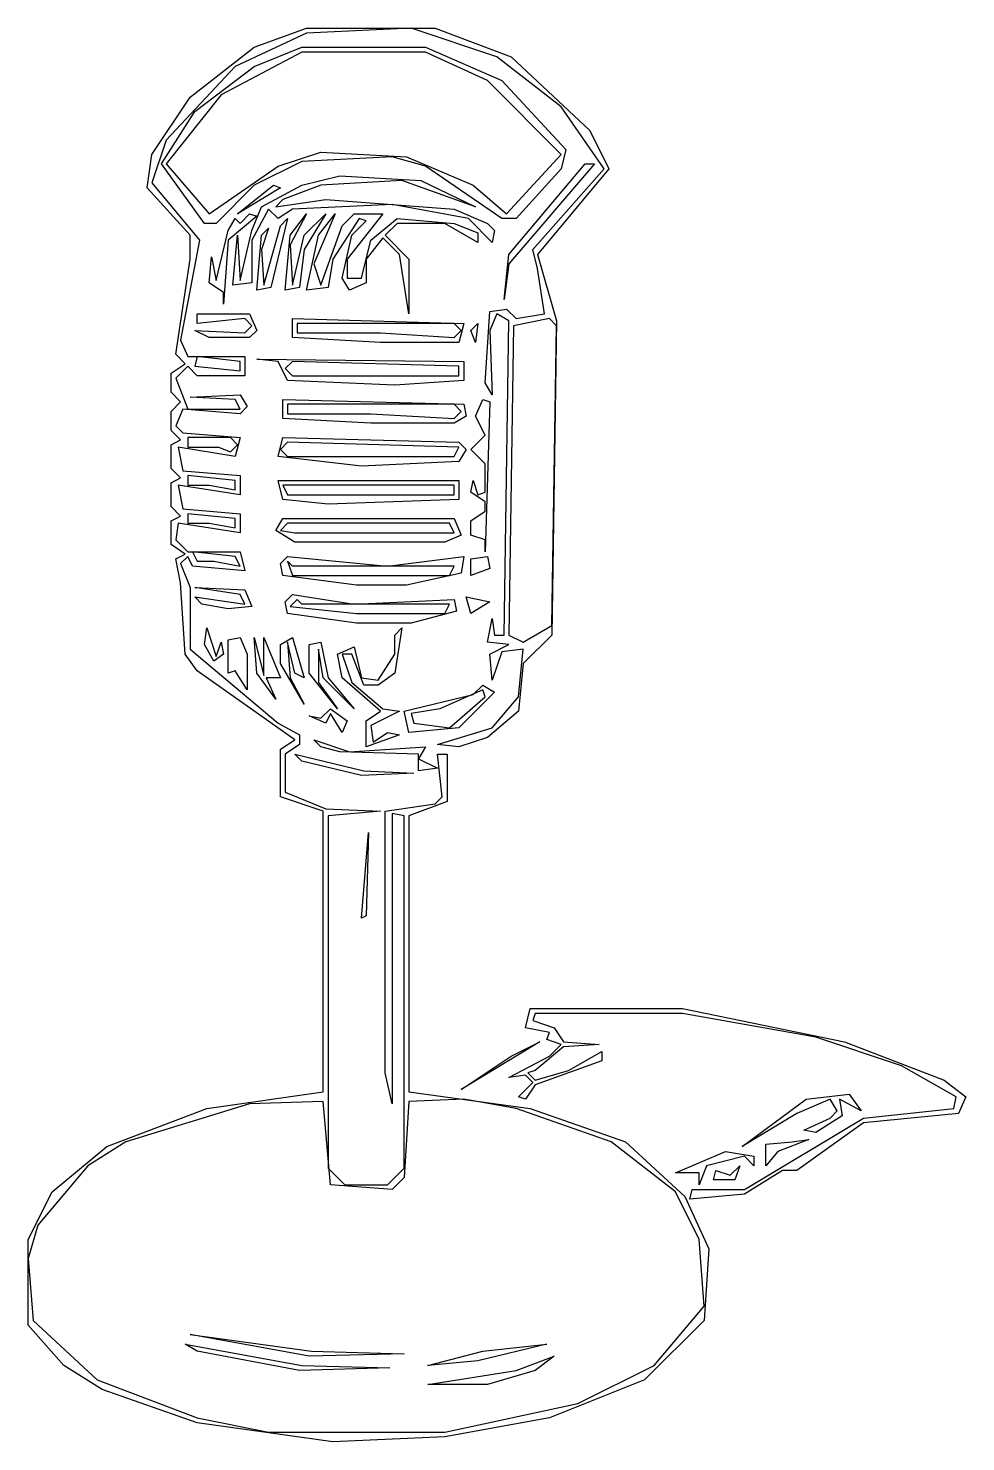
# Model space of a CAD drawing. Extents: x 1.09 to 3.83, y 0.12 to 4.24.
import ezdxf

# ---------------------------------------------------------------- set-up
doc = ezdxf.new("R2010")
doc.units = 0

msp = doc.modelspace()

# ---------------------------------------------------------------- linework, layer by layer
at = {"color": 7}
for points in [[(1.9792, 0.1181), (1.5833, 0.1736), (1.3056, 0.2708), (1.1944, 0.3403), (1.0903, 0.4583), (1.0903, 0.7083), (1.1597, 0.8472), (1.3194, 0.9792), (1.6111, 1.0903), (1.9514, 1.1389), (1.9514, 1.9583), (1.8264, 2), (1.8264, 2.1389), (1.8681, 2.1667), (1.5833, 2.3681), (1.5486, 2.4167), (1.5347, 2.625), (1.5208, 2.6944), (1.5486, 2.7083), (1.5069, 2.7361), (1.5069, 2.8056), (1.5347, 2.8194), (1.5069, 2.8472), (1.5069, 2.9167), (1.5347, 2.9306), (1.5069, 2.9583), (1.5069, 3.0278), (1.5347, 3.0417), (1.5069, 3.0694), (1.5069, 3.125), (1.5347, 3.1528), (1.5069, 3.1806), (1.5069, 3.2361), (1.5486, 3.2639), (1.5208, 3.2917), (1.5625, 3.5694), (1.5625, 3.6389), (1.4375, 3.7778), (1.4514, 3.875), (1.5625, 4.0417), (1.75, 4.1875), (1.9028, 4.2431), (2.2778, 4.2431), (2.5, 4.1597), (2.7292, 3.9444), (2.7847, 3.8333), (2.5764, 3.5833), (2.6319, 3.3889), (2.6181, 2.4722), (2.5347, 2.3889), (2.5208, 2.25), (2.4306, 2.1736), (2.3472, 2.1458), (2.2847, 2.1528), (2.4444, 2.2014), (2.5208, 2.2917), (2.5347, 2.4306), (2.4722, 2.4236), (2.4444, 2.3403), (2.4375, 2.4167), (2.4931, 2.4444), (2.4306, 2.4514), (2.4444, 2.5208), (2.4514, 2.4722), (2.4792, 2.4722), (2.4931, 3.3889), (2.4583, 3.4097), (2.4375, 3.3611), (2.4444, 3.1736), (2.4236, 3.2083), (2.4375, 3.4167), (2.4861, 3.4236), (2.5139, 3.3958), (2.5972, 3.4097), (2.5764, 3.5417), (2.5625, 3.5972), (2.7708, 3.8333), (2.6458, 4.0139), (2.4583, 4.1597), (2.2083, 4.2431), (1.9028, 4.2292), (1.6944, 4.1319), (1.4931, 3.9167), (1.4514, 3.7917), (1.5903, 3.625), (1.5347, 3.3333), (1.5556, 3.2847), (1.7222, 3.2847), (1.7222, 3.2292), (1.5833, 3.2292), (1.5556, 3.2569), (1.5208, 3.2222), (1.5556, 3.1319), (1.7083, 3.1319), (1.6944, 3.1597), (1.5625, 3.1667), (1.7083, 3.1736), (1.7292, 3.1389), (1.7083, 3.1181), (1.5417, 3.1319), (1.5208, 3.0833), (1.5417, 3.0625), (1.7083, 3.0486), (1.6944, 2.9931), (1.5278, 3.0208), (1.5417, 2.9514), (1.7083, 2.9375), (1.7083, 2.8819), (1.5278, 2.9097), (1.5417, 2.8403), (1.7083, 2.8264), (1.7083, 2.7708), (1.5278, 2.7986), (1.5208, 2.75), (1.5556, 2.7153), (1.7083, 2.7153), (1.7222, 2.6597), (1.5694, 2.6736), (1.5556, 2.7014), (1.5347, 2.6806), (1.5625, 2.6111), (1.5625, 2.4306), (1.8194, 2.2153), (1.8819, 2.1806), (1.8819, 2.1528), (1.8403, 2.125), (1.8403, 2.0139), (1.9583, 1.9653), (2.1181, 1.9583), (1.9653, 1.9444), (1.9653, 0.9167), (2.0139, 0.8681), (2.1389, 0.8681), (2.1875, 0.9167), (2.1875, 1.9444), (2.1528, 1.9514), (2.1528, 1.1042), (2.1319, 1.1944), (2.1319, 1.9583), (2.2778, 1.9792), (2.2986, 2), (2.2847, 2.125), (2.3125, 2.125), (2.3125, 1.9861), (2.2014, 1.9444), (2.2014, 1.1389), (2.5556, 1.0903), (2.8333, 0.9931), (3.0069, 0.8333), (3.0764, 0.6806), (3.0625, 0.4722), (2.8889, 0.2986), (2.6111, 0.1875), (2.3056, 0.1319), (1.9792, 0.1181)], [(1.6042, 3.6736), (1.4792, 3.8472), (1.5764, 4), (1.75, 4.1319), (1.8889, 4.1875), (2.25, 4.1875), (2.4722, 4.0903), (2.6597, 3.8889), (2.6458, 3.8333), (2.5139, 3.6875), (2.4722, 3.6875), (2.25, 3.8403), (2.1528, 3.8681), (1.8889, 3.8542), (1.75, 3.7847), (1.6389, 3.6736), (1.6042, 3.6736)], [(1.6181, 3.7014), (1.8194, 3.8403), (1.9444, 3.8819), (2.1944, 3.8681), (2.3889, 3.7847), (2.4861, 3.7014), (2.6458, 3.875), (2.4306, 4.0903), (2.25, 4.1736), (1.8889, 4.1736), (1.6528, 4.0486), (1.4931, 3.8472), (1.6181, 3.7014)], [(2.4792, 3.4514), (2.4931, 3.5833), (2.7153, 3.8472), (2.7431, 3.8472), (2.4931, 3.5556), (2.4792, 3.4514)], [(1.6875, 3.4931), (1.7014, 3.6389), (1.7083, 3.5069), (1.7431, 3.6528), (1.7708, 3.7222), (1.8889, 3.7847), (2, 3.8125), (2.2361, 3.7986), (2.3958, 3.7222), (2.1806, 3.7986), (1.9444, 3.7847), (1.8333, 3.7431), (1.8125, 3.7222), (1.9583, 3.7431), (2.3333, 3.7153), (2.4306, 3.6736), (2.4514, 3.6528), (2.4444, 3.6181), (2.375, 3.6875), (2.1528, 3.7292), (1.8611, 3.7153), (1.8194, 3.6875), (1.7917, 3.7153), (1.7431, 3.625), (1.7431, 3.5), (1.6875, 3.4931)], [(1.7014, 3.7014), (1.8056, 3.7847), (1.8264, 3.7778), (1.7014, 3.7014)], [(1.6597, 3.4375), (1.6597, 3.4722), (1.6181, 3.5), (1.625, 3.5764), (1.6389, 3.5069), (1.6736, 3.6528), (1.6944, 3.6875), (1.7083, 3.6736), (1.7361, 3.7014), (1.7569, 3.6944), (1.6736, 3.625), (1.6597, 3.4375)], [(1.7569, 3.4792), (1.7708, 3.6389), (1.7917, 3.6597), (1.7708, 3.5972), (1.7778, 3.4931), (1.8264, 3.6667), (1.8472, 3.6875), (1.7986, 3.4861), (1.7569, 3.4792)], [(1.8403, 3.4792), (1.8542, 3.6389), (1.9028, 3.7014), (1.8542, 3.6111), (1.8611, 3.4931), (1.8958, 3.6389), (1.9583, 3.7014), (1.8958, 3.5972), (1.8819, 3.4861), (1.8403, 3.4792)], [(2.2014, 3.4097), (2.1736, 3.5833), (2.125, 3.6319), (2.0764, 3.5694), (2.0764, 3.5), (2.0278, 3.4792), (2.0069, 3.5139), (2.0347, 3.6389), (2.0764, 3.6806), (2.0556, 3.6875), (1.9792, 3.5694), (1.9653, 3.4861), (1.9028, 3.4792), (1.9375, 3.6389), (1.9861, 3.7014), (1.9236, 3.5556), (1.9444, 3.4931), (2.0069, 3.6667), (2.0417, 3.7014), (2.125, 3.7014), (2.0208, 3.5694), (2.0208, 3.5139), (2.0625, 3.5139), (2.0903, 3.625), (2.1667, 3.6875), (2.3333, 3.6736), (2.4028, 3.6458), (2.4028, 3.6181), (2.3056, 3.6736), (2.1667, 3.6736), (2.1319, 3.6389), (2.2014, 3.5694), (2.2014, 3.4097)], [(1.6181, 3.3403), (1.5764, 3.3611), (1.7222, 3.3542), (1.7431, 3.375), (1.7222, 3.3958), (1.5833, 3.3819), (1.5833, 3.4097), (1.7361, 3.4097), (1.7569, 3.3611), (1.7361, 3.3403), (1.6181, 3.3403)], [(2.1181, 3.3264), (1.8611, 3.3403), (1.8611, 3.3958), (2.3611, 3.3819), (2.3472, 3.3264), (2.1181, 3.3264)], [(2.5347, 2.4514), (2.6181, 2.5), (2.6319, 3.375), (2.6111, 3.3958), (2.5069, 3.375), (2.4931, 2.4722), (2.5347, 2.4514)], [(2.1181, 3.3542), (2.3333, 3.3403), (2.3542, 3.3611), (2.3333, 3.3819), (1.875, 3.3819), (1.875, 3.3542), (2.1181, 3.3542)], [(2.3958, 3.3264), (2.3819, 3.3611), (2.4028, 3.3819), (2.3958, 3.3264)], [(1.5764, 3.2569), (1.7083, 3.2431), (1.7083, 3.2708), (1.5833, 3.2847), (1.5764, 3.2569)], [(2.1597, 3.2014), (1.8472, 3.2153), (1.8194, 3.2708), (1.7569, 3.2778), (2.3611, 3.2708), (2.3611, 3.2153), (2.1597, 3.2014)], [(2.1597, 3.2292), (2.3472, 3.2292), (2.3472, 3.2569), (1.8611, 3.2708), (1.8403, 3.25), (1.8611, 3.2292), (2.1597, 3.2292)], [(2.0903, 3.0903), (1.8333, 3.1042), (1.8333, 3.1597), (2.3611, 3.1458), (2.3681, 3.1111), (2.3333, 3.0903), (2.0903, 3.0903)], [(2.0903, 3.1181), (2.3333, 3.1042), (2.3542, 3.125), (2.3333, 3.1458), (1.8472, 3.1458), (1.8472, 3.1181), (2.0903, 3.1181)], [(2.4236, 2.7153), (2.4236, 2.75), (2.3819, 2.7639), (2.3819, 2.8056), (2.4236, 2.8333), (2.4236, 2.8611), (2.3819, 2.8889), (2.3889, 2.9236), (2.4028, 2.8819), (2.4236, 2.8889), (2.4236, 2.9722), (2.3819, 3.0139), (2.4236, 3.0556), (2.3958, 3.1111), (2.4167, 3.1597), (2.4375, 3.1528), (2.4236, 2.7153)], [(1.6458, 3.0208), (1.6806, 3.0069), (1.7014, 3.0278), (1.6806, 3.0486), (1.5556, 3.0486), (1.5556, 3.0208), (1.6458, 3.0208)], [(2.0625, 2.9653), (1.8194, 2.9931), (1.8333, 3.0486), (2.3472, 3.0347), (2.3681, 3.0139), (2.3472, 2.9792), (2.0625, 2.9653)], [(2.0625, 2.9931), (2.3333, 2.9931), (2.3472, 3.0208), (1.8472, 3.0347), (1.8264, 3.0139), (1.8472, 2.9931), (2.0625, 2.9931)], [(1.6181, 2.9097), (1.6944, 2.8958), (1.6944, 2.9236), (1.5556, 2.9375), (1.5556, 2.9097), (1.6181, 2.9097)], [(1.9653, 2.8542), (1.8333, 2.8681), (1.8194, 2.9236), (2.3472, 2.9236), (2.3472, 2.8681), (1.9653, 2.8542)], [(1.9653, 2.8819), (2.3333, 2.8819), (2.3333, 2.9097), (1.8333, 2.9097), (1.8472, 2.8819), (1.9653, 2.8819)], [(1.6181, 2.7986), (1.6944, 2.7847), (1.6944, 2.8125), (1.5556, 2.8264), (1.5556, 2.7986), (1.6181, 2.7986)], [(1.8681, 2.7431), (1.8125, 2.7778), (1.8333, 2.8125), (2.3333, 2.8125), (2.3542, 2.7639), (2.3056, 2.7431), (1.8681, 2.7431)], [(1.8681, 2.7708), (2.3333, 2.7708), (2.3194, 2.7986), (1.8472, 2.7986), (1.8264, 2.7778), (1.8681, 2.7708)], [(1.6319, 2.6875), (1.7083, 2.6736), (1.6944, 2.7014), (1.5694, 2.7153), (1.5833, 2.6875), (1.6319, 2.6875)], [(2.0486, 2.6181), (1.8333, 2.6458), (1.8264, 2.6806), (1.8472, 2.7014), (2.1389, 2.6736), (2.3611, 2.7014), (2.3542, 2.6528), (2.1944, 2.6181), (2.0486, 2.6181)], [(2.0486, 2.6458), (2.3194, 2.6458), (2.3333, 2.6736), (1.8611, 2.6736), (1.8472, 2.6875), (1.8611, 2.6458), (2.0486, 2.6458)], [(2.3819, 2.6458), (2.3819, 2.6944), (2.4306, 2.7014), (2.4375, 2.6667), (2.3819, 2.6458)], [(1.6736, 2.5486), (1.5972, 2.5625), (1.5764, 2.5833), (1.7222, 2.5625), (1.7083, 2.5903), (1.5764, 2.6111), (1.7222, 2.6042), (1.7431, 2.5556), (1.6736, 2.5486)], [(2.0486, 2.5069), (1.8472, 2.5347), (1.8403, 2.5694), (1.8611, 2.5903), (2.0417, 2.5625), (2.3333, 2.5764), (2.3403, 2.5417), (2.2083, 2.5069), (2.0486, 2.5069)], [(2.0486, 2.5347), (2.3056, 2.5347), (2.3194, 2.5625), (1.8889, 2.5625), (1.875, 2.5764), (1.8542, 2.5556), (2.0486, 2.5347)], [(2.3819, 2.5347), (2.3681, 2.5833), (2.4375, 2.5694), (2.3819, 2.5347)], [(1.6319, 2.3958), (1.6042, 2.4444), (1.6111, 2.4931), (1.6389, 2.4097), (1.6528, 2.4514), (1.6597, 2.4167), (1.6319, 2.3958)], [(2.0764, 2.1458), (2.0764, 2.2222), (2.1181, 2.25), (2.0069, 2.3472), (1.9931, 2.4167), (2.0417, 2.4375), (2.0625, 2.3472), (2.1111, 2.3403), (2.1597, 2.4167), (2.1597, 2.4722), (2.1806, 2.4931), (2.1597, 2.3611), (2.1111, 2.3264), (2.0694, 2.3264), (2.0347, 2.4167), (2.0069, 2.4167), (2.0347, 2.3333), (2.125, 2.2569), (2.1736, 2.25), (2.0903, 2.2083), (2.0972, 2.1597), (2.1389, 2.1875), (2.1736, 2.1806), (2.0764, 2.1458)], [(1.7292, 2.3125), (1.6944, 2.3681), (1.6736, 2.3611), (1.6736, 2.4583), (1.7083, 2.4653), (1.7292, 2.4167), (1.7292, 2.3333), (1.7292, 2.3125)], [(1.8125, 2.2847), (1.7569, 2.3611), (1.75, 2.4653), (1.7778, 2.3542), (1.7778, 2.4653), (1.8264, 2.3472), (1.7847, 2.3472), (1.8125, 2.2847)], [(1.8958, 2.2708), (1.8264, 2.3889), (1.8264, 2.4444), (1.8611, 2.4653), (1.8958, 2.3472), (1.8681, 2.3611), (1.8472, 2.4514), (1.8542, 2.3472), (1.8958, 2.2708)], [(1.9931, 2.2569), (1.9097, 2.3611), (1.9097, 2.4444), (1.9444, 2.4514), (1.9653, 2.3472), (2.0417, 2.2569), (1.9514, 2.3472), (1.9375, 2.4306), (1.9375, 2.3333), (1.9931, 2.2569)], [(2.2014, 2.1875), (2.1875, 2.25), (2.3889, 2.2986), (2.4167, 2.3264), (2.4514, 2.3056), (2.3472, 2.2014), (2.2014, 2.1875)], [(2.2153, 2.2153), (2.3194, 2.2014), (2.4236, 2.2917), (2.4167, 2.3125), (2.2917, 2.2569), (2.2083, 2.2431), (2.2153, 2.2153)], [(2.0069, 2.1875), (1.9722, 2.2431), (1.9583, 2.2153), (1.9097, 2.2361), (1.9444, 2.2292), (1.9722, 2.2569), (2.0208, 2.2222), (2.0069, 2.1875)], [(2.2292, 2.0764), (2.2292, 2.125), (2, 2.1319), (1.9444, 2.1458), (1.9236, 2.1667), (2.0278, 2.1319), (2.25, 2.1458), (2.2292, 2.1111), (2.2847, 2.0833), (2.2292, 2.0764)], [(2.0625, 2.0625), (1.8889, 2.1042), (1.8681, 2.125), (2.0694, 2.0764), (2.2153, 2.0694), (2.0625, 2.0625)], [(2.0625, 1.6458), (2.0833, 1.8958), (2.0764, 1.6528), (2.0625, 1.6458)], [(3.0208, 0.8264), (3.0278, 0.8542), (3.1806, 0.8542), (3.5278, 1.0625), (3.7917, 1.0903), (3.7986, 1.125), (3.6389, 1.2153), (3.3889, 1.2986), (3, 1.3681), (2.5694, 1.3681), (2.5625, 1.3472), (2.625, 1.3264), (2.6528, 1.2847), (2.7569, 1.2778), (2.6528, 1.2708), (2.5694, 1.2014), (2.5486, 1.1944), (2.5694, 1.1736), (2.6667, 1.2014), (2.7639, 1.2569), (2.7639, 1.2292), (2.5694, 1.1597), (2.5417, 1.1181), (2.5208, 1.125), (2.5625, 1.1667), (2.5417, 1.1875), (2.4931, 1.1806), (2.6111, 1.2431), (2.6458, 1.2778), (2.6042, 1.2917), (2.6111, 1.3125), (2.5417, 1.3264), (2.5556, 1.3819), (3, 1.3819), (3.4722, 1.2847), (3.7639, 1.1736), (3.8264, 1.125), (3.8056, 1.0764), (3.5278, 1.0486), (3.3333, 0.9097), (3.2917, 0.9097), (3.1806, 0.8403), (3.0208, 0.8264)], [(2.3542, 1.1458), (2.5, 1.2431), (2.5833, 1.2847), (2.3542, 1.1458)], [(1.9792, 0.1458), (2.3056, 0.1458), (2.6944, 0.2292), (2.9167, 0.3403), (3.0625, 0.5139), (3.0486, 0.7083), (2.9792, 0.8472), (2.7917, 0.9931), (2.5139, 1.0903), (2.3611, 1.1181), (2.2014, 1.1111), (2.1875, 0.8889), (2.1528, 0.8542), (1.9722, 0.8681), (1.9514, 1.1111), (1.7361, 1.1042), (1.375, 0.9931), (1.2639, 0.9236), (1.1181, 0.75), (1.0903, 0.6528), (1.1042, 0.4722), (1.2917, 0.2986), (1.5833, 0.1875), (1.7917, 0.1458), (1.9792, 0.1458)], [(3.1736, 0.9792), (3.3611, 1.1181), (3.4861, 1.1319), (3.5208, 1.0833), (3.4583, 1.1181), (3.4653, 1.0694), (3.3889, 1.0208), (3.3542, 1.0278), (3.4306, 1.0625), (3.4514, 1.0833), (3.4306, 1.1181), (3.3333, 1.0764), (3.1736, 0.9792)], [(3.2431, 0.9236), (3.2431, 0.9861), (3.3194, 0.9931), (3.3681, 1), (3.2778, 0.9653), (3.2431, 0.9236)], [(3.0486, 0.8681), (3.0486, 0.9028), (2.9792, 0.9028), (3.125, 0.9653), (3.2083, 0.9514), (3.2083, 0.9236), (3.1806, 0.9514), (3.0694, 0.9236), (3.0486, 0.8681)], [(3.0903, 0.8819), (3.0972, 0.9097), (3.1389, 0.8958), (3.1667, 0.9236), (3.1528, 0.8819), (3.0903, 0.8819)], [(1.9097, 0.3681), (1.5625, 0.4306), (1.9167, 0.3819), (2.1875, 0.375), (1.9097, 0.3681)], [(1.8819, 0.3264), (1.5833, 0.3819), (1.5486, 0.4028), (1.8889, 0.3403), (2.1458, 0.3333), (1.8819, 0.3264)], [(2.2569, 0.3403), (2.4167, 0.3819), (2.6042, 0.4028), (2.4028, 0.3542), (2.2569, 0.3403)], [(2.2569, 0.2847), (2.5139, 0.3264), (2.625, 0.3681), (2.5694, 0.3264), (2.4306, 0.2847), (2.2569, 0.2847)]]:
    msp.add_lwpolyline(points, close=True, dxfattribs=at)

doc.saveas('drawing.dxf')
